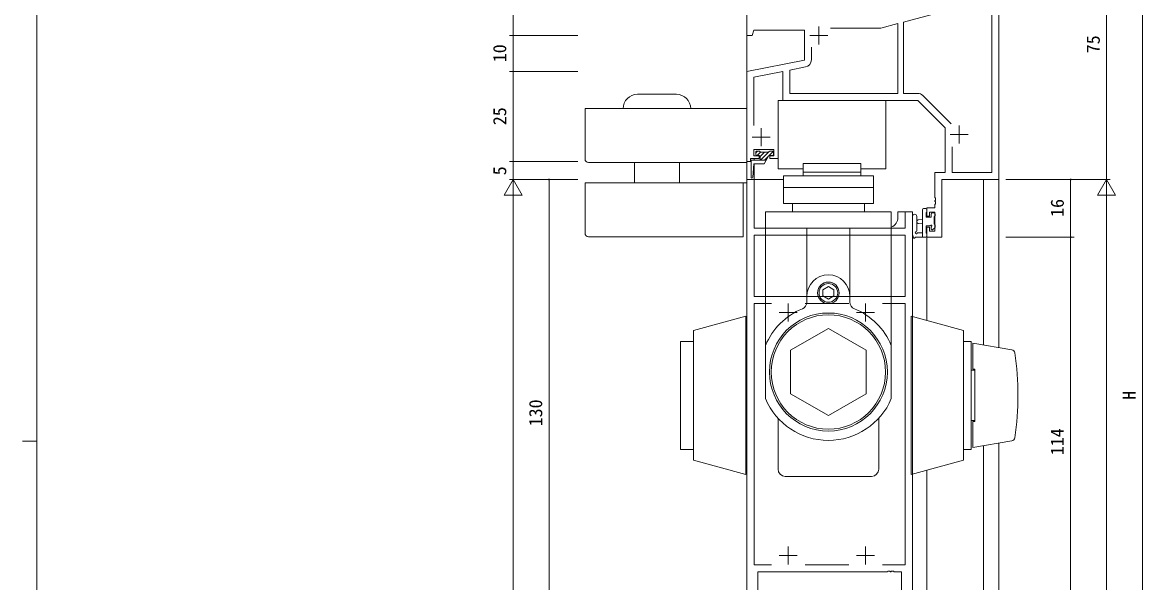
# Model space of a CAD drawing. Units: millimetres, scale not verified. Extents: x -594 to 539, y -420 to 386.
# Drawn here: x -594 to -282.6, y -32.3 to 123.4 of the extents above; entities that cross this region are included whole.
import ezdxf
from ezdxf.enums import TextEntityAlignment as Align

# ---------------------------------------------------------------- set-up
doc = ezdxf.new("R2010")
doc.units = ezdxf.units.MM
doc.header["$LTSCALE"] = 2
for name, color, linetype, lineweight in [('0-1_YKK_ZWAK', 7, 'Continuous', 9), ('0-3_YKK_12', 2, 'Continuous', 9), ('0-4_YKK_D', 6, 'Continuous', 9), ('0-6_YKK_13', 4, 'Continuous', 9), ('0-7_YKK_11', 7, 'Continuous', 9)]:
    doc.layers.add(name, color=color, linetype=linetype, lineweight=lineweight)
doc.styles.add('ＭＳ ゴシック', font='')
doc.styles.get('ＭＳ ゴシック').set_extended_font_data('MS Gothic')

msp = doc.modelspace()

# ---------------------------------------------------------------- linework, layer by layer
at = {"layer": '0-1_YKK_ZWAK'}
for p, q in [((-590, -368), (-590, 382)), ((-594, 7), (-590, 7))]:
    msp.add_line(p, q, dxfattribs=at)
at = {"layer": '0-3_YKK_12'}
for p, q in [((-322.599, 259.732), (-322.599, 33.046)), ((-392.599, 109.486), (-392.599, 120.032)), ((-392.599, 85.031), (-392.599, 79.731)), ((-390.599, 85.532), (-390.599, 85.135)), ((-390.599, 84.135), (-390.599, 79.731)), ((-392.599, 79.731), (-390.599, 79.731)), ((-392.599, 79.731), (-382.45, 79.731)), ((-392.599, -193.268), (-392.599, 79.731)), ((-326.799, 79.731), (-326.799, 33.775)), ((-350.599, 70.732), (-350.599, 69.232)), ((-346.599, 70.732), (-350.599, 70.732)), ((-346.599, 70.732), (-346.599, -193.268)), ((-342.599, 40.632), (-342.599, 64.035)), ((-322.599, 6.425), (-322.599, -122.962)), ((-326.799, 5.695), (-326.799, -122.232)), ((-342.599, -115.376), (-342.599, -1.161))]:
    msp.add_line(p, q, dxfattribs=at)
msp.add_arc((-353.599, 69.232), 3, 292.51453, 0, dxfattribs=at)
at = {"layer": '0-4_YKK_D'}
for p, q in [((-282.599, 202.732), (-282.599, -162.27)), ((-292.599, 154.732), (-292.599, 79.731)), ((-457.599, 144.728), (-457.599, 119.732)), ((-439.599, 119.732), (-458.599, 119.732)), ((-439.599, 119.732), (-458.599, 119.732)), ((-457.599, 119.732), (-457.599, 109.732)), ((-439.599, 109.732), (-458.599, 109.732)), ((-439.599, 109.732), (-458.599, 109.732)), ((-457.599, 109.732), (-457.599, 84.731)), ((-439.599, 84.731), (-458.599, 84.731)), ((-439.599, 84.731), (-458.599, 84.731)), ((-457.599, 84.731), (-457.599, 79.731)), ((-457.599, 79.731), (-460.099, 75.401)), ((-439.599, 79.731), (-458.599, 79.731)), ((-439.599, 79.731), (-458.599, 79.731)), ((-457.599, 79.731), (-455.099, 75.401)), ((-457.599, 79.731), (-457.599, 71.071)), ((-439.599, 79.731), (-448.599, 79.731)), ((-447.599, 79.731), (-447.599, -50.269)), ((-320.599, 79.731), (-301.599, 79.731)), ((-320.599, 79.731), (-291.599, 79.731)), ((-320.599, 79.731), (-291.599, 79.731)), ((-302.599, 79.731), (-302.599, 63.732)), ((-292.599, 79.731), (-295.099, 75.401)), ((-292.599, 79.731), (-290.099, 75.401)), ((-292.599, 79.731), (-292.599, 71.071)), ((-460.099, 75.401), (-455.099, 75.401)), ((-295.099, 75.401), (-290.099, 75.401)), ((-457.599, 74.732), (-457.599, -188.269)), ((-292.599, 74.732), (-292.599, -164.27)), ((-320.599, 63.732), (-301.599, 63.732)), ((-320.599, 63.732), (-301.599, 63.732)), ((-302.599, 63.732), (-302.599, -50.269))]:
    msp.add_line(p, q, dxfattribs=at)
for centre, start, end in [((-457.599, 119.732), 90, 270), ((-457.599, 119.732), 90, 270), ((-457.599, 119.732), 270, 90), ((-457.599, 119.732), 270, 90), ((-457.599, 109.732), 90, 270), ((-457.599, 109.732), 90, 270), ((-457.599, 109.732), 270, 90), ((-457.599, 109.732), 270, 90), ((-457.599, 84.731), 90, 270), ((-457.599, 84.731), 90, 270), ((-457.599, 84.731), 270, 90), ((-457.599, 84.731), 270, 90), ((-447.599, 79.731), 90, 270), ((-447.599, 79.731), 270, 90), ((-302.599, 79.731), 90, 270), ((-302.599, 79.731), 270, 90), ((-302.599, 63.732), 90, 270), ((-302.599, 63.732), 90, 270), ((-302.599, 63.732), 270, 90), ((-302.599, 63.732), 270, 90)]:
    msp.add_arc(centre, 0.106, start, end, dxfattribs=at)
at = {"layer": '0-6_YKK_13'}
for p, q in [((-417.599, 103.432), (-422.999, 103.432)), ((-417.599, 103.432), (-412.199, 103.432)), ((-383.95, 101.731), (-383.95, 82.731)), ((-368.95, 101.731), (-383.95, 101.731)), ((-368.95, 101.731), (-353.95, 101.731)), ((-437.599, 99.432), (-437.599, 85.432)), ((-392.599, 99.432), (-437.599, 99.432)), ((-392.599, 99.432), (-392.599, 84.432)), ((-389.658, 87.635), (-390.149, 87.144)), ((-390.149, 86.735), (-390.149, 87.335)), ((-389.199, 87.635), (-389.849, 87.635)), ((-388.836, 87.335), (-389.735, 86.435)), ((-388.899, 87.335), (-386.499, 87.335)), ((-387.713, 87.335), (-388.899, 86.149)), ((-386.59, 87.335), (-388.79, 85.135)), ((-386.313, 87.612), (-386.476, 87.449)), ((-385.3, 87.503), (-386.368, 86.435)), ((-385.549, 87.635), (-386.199, 87.635)), ((-385.249, 86.735), (-385.249, 87.335)), ((-392.599, 84.432), (-436.599, 84.432)), ((-423.849, 84.432), (-423.849, 78.831)), ((-411.349, 84.432), (-411.349, 78.831)), ((-391.449, 80.385), (-391.449, 85.135)), ((-387.249, 85.135), (-391.449, 85.135)), ((-390.649, 84.135), (-390.95, 80.366)), ((-390.649, 84.135), (-387.827, 84.135)), ((-389.199, 86.435), (-389.849, 86.435)), ((-388.899, 86.135), (-388.899, 85.135)), ((-387.827, 84.135), (-386.499, 86.435)), ((-386.678, 86.125), (-387.668, 85.135)), ((-385.549, 86.435), (-386.499, 86.435)), ((-376.95, 84.231), (-360.95, 84.231)), ((-376.95, 84.231), (-376.95, 80.731)), ((-360.95, 84.231), (-360.95, 80.731)), ((-383.95, 82.731), (-376.95, 82.731)), ((-376.95, 81.731), (-360.95, 81.731)), ((-392.599, 78.831), (-437.599, 78.831)), ((-437.599, 78.831), (-437.599, 64.831)), ((-393.599, 78.831), (-393.599, 63.831)), ((-382.45, 80.731), (-357.45, 80.731)), ((-357.45, 80.731), (-357.45, 73.032)), ((-382.45, 77.531), (-357.45, 77.531)), ((-379.95, 73.032), (-379.95, 70.731)), ((-359.95, 73.032), (-359.95, 70.731)), ((-343.499, 71.635), (-342.899, 71.635)), ((-387.45, 70.731), (-352.45, 70.731)), ((-387.45, 66.231), (-387.45, 70.731)), ((-352.45, 66.231), (-352.45, 70.731)), ((-346.599, 69.463), (-346.599, 64.301)), ((-345.399, 69.463), (-345.396, 65.502)), ((-343.799, 68.635), (-344.943, 68.533)), ((-343.799, 63.735), (-343.799, 71.335)), ((-342.799, 70.535), (-342.799, 69.235)), ((-342.799, 69.235), (-341.399, 69.235)), ((-342.599, 71.335), (-342.599, 70.735)), ((-341.399, 69.235), (-341.399, 70.135)), ((-341.099, 70.435), (-340.599, 70.435)), ((-340.499, 69.435), (-340.499, 67.335)), ((-340.299, 70.135), (-340.299, 69.635)), ((-352.45, 66.23), (-387.45, 66.23)), ((-387.45, 66.23), (-387.45, 18.83)), ((-375.95, 45.646), (-375.95, 66.23)), ((-363.95, 45.646), (-363.95, 66.23)), ((-352.45, 66.23), (-352.45, 18.83)), ((-343.799, 67.435), (-344.943, 67.537)), ((-342.799, 66.835), (-342.799, 64.835)), ((-341.86, 66.835), (-342.799, 66.835)), ((-341.399, 66.035), (-341.399, 66.374)), ((-340.387, 66.323), (-340.887, 65.823)), ((-340.299, 67.135), (-340.299, 66.535)), ((-393.599, 63.831), (-436.599, 63.831)), ((-342.899, 63.735), (-345.579, 63.735)), ((-344.979, 64.935), (-343.799, 64.935)), ((-342.599, 64.635), (-342.599, 64.035)), ((-369.95, 49.962), (-371.45, 49.096)), ((-368.45, 49.096), (-369.95, 49.962)), ((-371.45, 49.096), (-371.45, 47.364)), ((-371.45, 47.364), (-369.95, 46.498)), ((-369.95, 46.498), (-368.45, 47.364)), ((-368.45, 47.364), (-368.45, 49.096)), ((-407.399, 37.733), (-392.899, 41.733)), ((-392.899, 41.733), (-392.899, -2.267)), ((-346.899, 41.735), (-346.899, -2.265)), ((-332.399, 37.735), (-346.899, 41.735)), ((-407.399, 37.733), (-407.399, 1.733)), ((-369.95, 38.354), (-380.45, 32.292)), ((-359.45, 32.292), (-369.95, 38.354)), ((-332.399, 37.735), (-332.399, 1.735)), ((-411.049, 34.733), (-411.049, 4.733)), ((-407.399, 34.733), (-411.049, 34.733)), ((-330.249, 34.735), (-332.399, 34.735)), ((-330.249, 34.735), (-330.249, 4.735)), ((-380.45, 32.292), (-380.45, 20.167)), ((-359.45, 20.167), (-359.45, 32.292)), ((-329.749, 34.235), (-329.749, 26.985)), ((-318.94, 32.358), (-329.749, 34.235)), ((-329.249, 26.735), (-330.249, 26.735)), ((-329.249, 26.985), (-329.749, 26.985)), ((-329.249, 12.735), (-329.249, 26.985)), ((-380.45, 20.167), (-369.95, 14.105)), ((-369.95, 14.105), (-359.45, 20.167)), ((-329.249, 12.485), (-329.249, 17.805)), ((-407.399, 5.233), (-407.399, 12.483)), ((-383.95, -0.77), (-383.95, 13.384)), ((-355.95, -0.77), (-355.95, 13.384)), ((-329.249, 12.735), (-330.249, 12.735)), ((-329.749, 5.235), (-329.749, 12.485)), ((-329.249, 12.485), (-329.749, 12.485)), ((-318.94, 7.112), (-329.749, 5.235)), ((-407.399, 4.733), (-411.049, 4.733)), ((-330.249, 4.735), (-332.399, 4.735)), ((-407.399, 1.733), (-392.899, -2.267)), ((-332.399, 1.735), (-346.899, -2.265)), ((-357.95, -2.77), (-381.95, -2.77))]:
    msp.add_line(p, q, dxfattribs=at)
for points in [[(-360.95, 82.731), (-353.95, 82.731), (-353.95, 101.731)], [(-382.45, 80.731), (-382.45, 73.032), (-357.45, 73.032)]]:
    msp.add_lwpolyline(points, dxfattribs=at)
for centre, radius in [((-369.95, 48.23), 3), ((-369.95, 48.23), 2.6), ((-369.95, 26.23), 16.4), ((-369.95, 26.23), 15.9)]:
    msp.add_circle(centre, radius, dxfattribs=at)
for centre, radius, start, end in [((-422.999, 99.432), 4, 90, 180), ((-412.199, 99.432), 4, 0, 90), ((-389.849, 87.335), 0.3, 90, 180.00005), ((-389.199, 87.335), 0.3, 359.99973, 90), ((-386.199, 87.335), 0.3, 90, 179.99973), ((-385.549, 87.335), 0.3, 359.99973, 90), ((-436.599, 85.432), 1, 180, 269.99997), ((-389.849, 86.735), 0.3, 180.00005, 270), ((-389.199, 86.135), 0.3, 0, 90), ((-385.549, 86.735), 0.3, 270, 359.99973), ((-391.199, 80.385), 0.25, 180, 355.43771), ((-343.499, 71.335), 0.3, 90, 180), ((-342.899, 71.335), 0.3, 0, 90), ((-345.999, 69.463), 0.6, 0.04022, 180.04022), ((-344.899, 68.035), 0.5, 95.09206, 264.90793), ((-342.799, 70.735), 0.2, 270, 0), ((-341.099, 70.135), 0.3, 90, 180), ((-340.599, 70.135), 0.3, 0, 90), ((-340.499, 69.635), 0.2, 270, 0), ((-345.696, 65.502), 0.3, 289.18974, 0.04022), ((-341.86, 67.135), 0.3, 270, 326.94426), ((-341.399, 66.835), 0.25, 303.05573, 146.94426), ((-341.099, 66.374), 0.3, 123.05573, 180), ((-341.099, 66.035), 0.3, 180, 314.99998), ((-340.499, 67.135), 0.2, 0, 90), ((-340.599, 66.535), 0.3, 314.99998, 0), ((-436.599, 64.831), 1, 180, 269.99997), ((-346.299, 64.301), 0.3, 180, 229.47121), ((-346.689, 63.845), 0.3, 349.47121, 49.47121), ((-346.099, 63.735), 0.3, 169.47121, 330), ((-345.579, 63.435), 0.3, 90, 150), ((-345.499, 64.935), 0.3, 109.18974, 330), ((-344.979, 64.635), 0.3, 90, 150), ((-342.899, 64.035), 0.3, 270, 0), ((-342.799, 64.635), 0.2, 0, 90), ((-369.95, 47.23), 6, 0, 180), ((-369.95, 26.23), 19, 112.39268, 157.08044), ((-377.95, 45.646), 2, 292.39268, 0), ((-361.95, 45.646), 2, 180, 247.6073), ((-369.95, 26.23), 19, 22.91954, 67.6073), ((-319.111, 31.373), 1, 8.47124, 80.1488), ((-397.249, 19.735), 80, 351.52875, 8.47124), ((-369.95, 26.23), 19, 202.91954, 337.08044), ((-319.111, 8.097), 1, 279.85118, 351.52875), ((-381.95, -0.77), 2, 180, 270), ((-357.95, -0.77), 2, 270, 0)]:
    msp.add_arc(centre, radius, start, end, dxfattribs=at)
at = {"layer": '0-7_YKK_11'}
for p, q in [((-372.599, 122.232), (-372.599, 117.232)), ((-375.099, 119.732), (-370.099, 119.732)), ((-374.669, 116.492), (-374.669, 112.989)), ((-374.669, 116.492), (-374.669, 112.989)), ((-335.854, 95.216), (-343.714, 103.076)), ((-388.599, 94.032), (-388.599, 89.032)), ((-333.599, 94.732), (-333.599, 89.732)), ((-391.099, 91.532), (-386.099, 91.532)), ((-336.099, 92.232), (-331.099, 92.232)), ((-348.599, 64.302), (-390.599, 64.302)), ((-385.793, 45.302), (-390.599, 45.302)), ((-381.099, 45.232), (-381.099, 40.231)), ((-364.293, 45.302), (-376.404, 45.302)), ((-359.599, 45.232), (-359.599, 40.231)), ((-383.599, 42.731), (-378.599, 42.731)), ((-362.099, 42.731), (-357.099, 42.731)), ((-383.599, -24.769), (-378.599, -24.769)), ((-381.099, -22.269), (-381.099, -27.268)), ((-362.099, -24.769), (-357.099, -24.769)), ((-359.599, -22.269), (-359.599, -27.268)), ((-376.404, -27.338), (-364.293, -27.338))]:
    msp.add_line(p, q, dxfattribs=at)
for points in [[(-390.669, 94.771), (-390.669, 108.149), (-382.599, 109.763), (-382.599, 101.732), (-345.099, 101.732), (-337.499, 94.131), (-337.499, 81.662), (-340.329, 81.662), (-340.329, 74.69), (-340.209, 74.506), (-340.209, 73.957), (-340.329, 73.773), (-340.329, 73.69), (-340.209, 73.506), (-340.209, 72.957), (-340.329, 72.773), (-340.329, 71.832), (-342.599, 71.832), (-342.599, 69.532), (-341.799, 69.532), (-341.799, 70.632), (-340.329, 70.632), (-340.329, 65.362), (-341.799, 65.362), (-341.799, 66.532), (-342.599, 66.532), (-342.599, 63.732), (-338.399, 63.732), (-338.399, 79.731), (-322.599, 79.731), (-322.599, 154.732)], [(-330.359, 147.802), (-324.529, 147.802), (-324.529, 81.662), (-335.569, 81.662), (-335.569, 88.836)], [(-392.599, 128.732), (-392.599, 119.732), (-391.099, 119.732), (-390.697, 121.232), (-376.599, 121.232), (-376.599, 112.931), (-392.599, 109.732), (-392.599, 84.731), (-391.599, 84.731), (-391.599, 85.532), (-389.199, 85.532), (-389.199, 86.331), (-390.669, 86.331), (-390.669, 88.032), (-385.099, 88.032), (-385.099, 86.331), (-386.199, 86.331), (-386.199, 85.532), (-383.899, 85.532), (-383.899, 89.231)], [(-345.128, 103.662), (-349.099, 103.662), (-349.099, 123.475), (-340.423, 125.8)], [(-376.277, 111.028), (-380.669, 110.149), (-380.669, 103.662), (-350.599, 103.662), (-350.599, 123.073), (-355.345, 121.802), (-369.359, 121.802)], [(-346.599, -50.269), (-346.599, 70.732), (-348.599, 70.732), (-348.599, 66.231), (-390.599, 66.231), (-390.599, 79.731), (-392.599, 79.731), (-392.599, -50.269)], [(-385.793, 45.302), (-390.599, 45.302), (-390.599, -27.338), (-385.793, -27.338)], [(-354.904, -27.338), (-348.599, -27.338), (-348.599, 45.302), (-354.904, 45.302)], [(-389.599, -36.536), (-389.599, -29.268), (-353.557, -29.268), (-353.374, -29.148), (-352.824, -29.148), (-352.641, -29.268), (-352.557, -29.268), (-352.374, -29.148), (-351.824, -29.148), (-351.641, -29.268), (-349.599, -29.268), (-349.599, -37.568)]]:
    msp.add_lwpolyline(points, dxfattribs=at)
msp.add_lwpolyline([(-348.599, 64.302), (-390.599, 64.302), (-390.599, 47.231), (-348.599, 47.231)], close=True, dxfattribs=at)
for centre, start, end in [((-376.669, 112.989), 281.30991, 359.99998), ((-345.128, 101.662), 45.00002, 90.00002)]:
    msp.add_arc(centre, 2, start, end, dxfattribs=at)

# ---------------------------------------------------------------- texts
at = {"layer": '0-4_YKK_D', "color": 4, "style": 'ＭＳ ゴシック'}
for s, p in [('75', (-293.399, 114.832)), ('10', (-458.399, 112.332)), ('25', (-458.399, 94.831)), ('5', (-458.399, 80.906)), ('16', (-303.399, 69.332)), ('H', (-283.399, 18.506)), ('130', (-448.399, 11.131)), ('114', (-303.399, 3.094))]:
    msp.add_text(s, height=3.666, rotation=90, dxfattribs=at).set_placement(p, align=Align.BOTTOM_LEFT)

doc.saveas('drawing.dxf')
